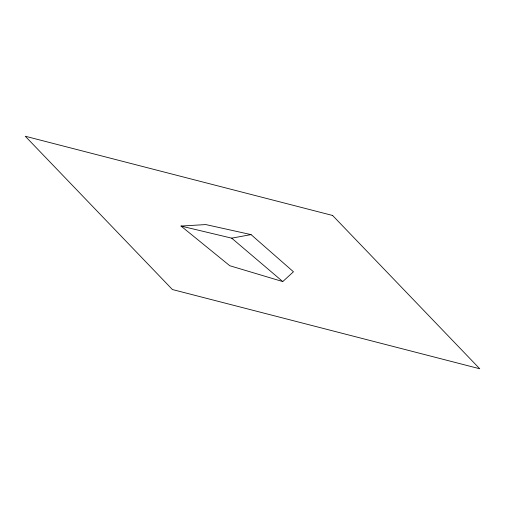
<?xml version="1.0" encoding="UTF-8"?>
<svg xmlns="http://www.w3.org/2000/svg" width="505" height="505" viewBox="0 0 505 505"><rect width="100%" height="100%" fill="white"/><g stroke="black" fill="none" stroke-linecap="round" stroke-linejoin="round"><path stroke-width="0.76" d="M282.762 281.575L293.455 271.772L251.048 234.61L205.794 224.573L180.998 226.057L229.794 265.737L282.762 281.575L231.688 238.152L180.998 226.057M231.688 238.152L251.048 234.61M332.599 215.471L25.25 136.23L172.401 289.529L479.75 368.77L332.599 215.471"/></g></svg>
